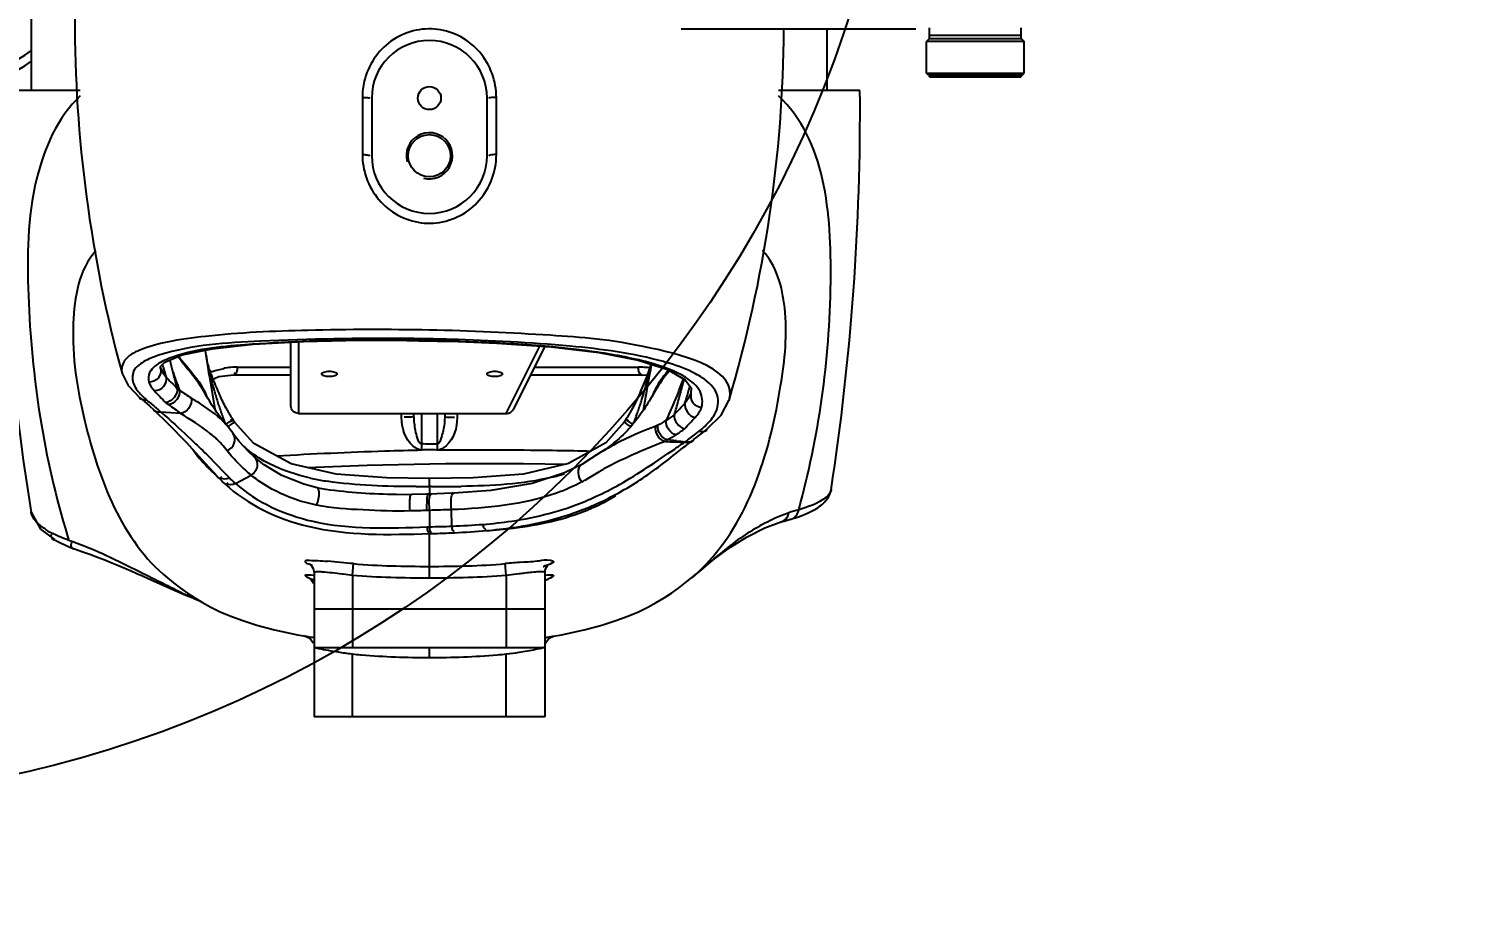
# Model space of a CAD drawing. Header units: millimetres. Extents: x 7426 to 8737, y 124 to 421.
# Drawn here: x 8496.82 to 8509.37, y 199.47 to 207.02 of the extents above; entities that cross this region are included whole.
import ezdxf

# ---------------------------------------------------------------- set-up
doc = ezdxf.new("R2010")
doc.units = ezdxf.units.MM
doc.layers.add('外形图', color=7, linetype='Continuous')
doc.layers.add('尺寸标注', color=7, linetype='Continuous')
doc.styles.add('微软雅黑', font='msyh.ttc')
doc.dimstyles.new('尺寸标注_1_30比例', dxfattribs={"dimtxt": 2.1, "dimasz": 1.7, "dimexe": 0.5, "dimexo": 0.4, "dimgap": 0.5, "dimtad": 1, "dimdec": 1, "dimlfac": 30, "dimdsep": 46, "dimtxsty": '微软雅黑', "dimcen": 0.09, "dimadec": 0, "dimazin": 0, "dimtp": 0.01, "dimtm": 0.01, "dimtfac": 1, "dimtdec": 1, "dimtofl": 0, "dimtmove": 0, "dimatfit": 3, "dimfxl": 1, "dimtolj": 1, "dimarcsym": 0})

# ---------------------------------------------------------------- blocks, each defined once
blk = doc.blocks.new('*D1306')
at = {"layer": 'Defpoints', "color": 0}
for p in [(8494.444, 210.116), (8494.444, 210.116), (8553.778, 210.116), (8436.012, 199.813), (8484.749, 187.639)]:
    blk.add_point(p, dxfattribs=at)
at = {"layer": '尺寸标注', "color": 0, "lineweight": -2, "ltscale": 10}
blk.add_arc((8494.444, 210.116), 24.479, 193.9799, 356.0201, dxfattribs=at)
at = {"layer": '尺寸标注', "color": 0}
for points in [[(8519.147, 208.407), (8518.581, 208.427), (8518.923, 210.116)], [(8470.968, 204.261), (8470.414, 204.143), (8470.338, 205.865)]]:
    blk.add_solid(points, dxfattribs=at)
at = {"layer": '尺寸标注', "color": 0, "insert": (8501.626, 188.384), "char_height": 2.1, "attachment_point": 5, "rotation": 18.2861, "style": '微软雅黑'}
blk.add_mtext('\\A1;-\\A1;170%%d', dxfattribs=at)

msp = doc.modelspace()

# ---------------------------------------------------------------- linework, layer by layer
at = {"layer": '外形图', "linetype": 'Continuous'}
for p, q in [((8496.841, 206.4873), (8496.841, 207.354)), ((8502.4743, 207.0207), (8504.5077, 207.0207)), ((8503.741, 206.4873), (8503.741, 207.0207)), ((8504.626, 206.9373), (8504.601, 206.9123)), ((8504.601, 206.6373), (8504.601, 206.9123)), ((8505.4477, 206.9123), (8504.601, 206.9123)), ((8504.626, 206.9373), (8504.626, 207.0307)), ((8504.626, 206.9373), (8505.4227, 206.9373)), ((8504.6307, 206.9663), (8505.4179, 206.9663)), ((8505.4227, 206.9373), (8505.4227, 207.0307)), ((8505.4227, 206.9373), (8505.4477, 206.9123)), ((8505.4477, 206.6373), (8505.4477, 206.9123)), ((8504.6177, 206.6207), (8504.601, 206.6373)), ((8504.601, 206.6373), (8505.4477, 206.6373)), ((8504.6177, 206.6207), (8505.431, 206.6207)), ((8504.626, 206.604), (8504.626, 206.6207)), ((8504.626, 206.604), (8505.4227, 206.604)), ((8505.4227, 206.604), (8505.4227, 206.6207)), ((8505.431, 206.6207), (8505.4477, 206.6373)), ((8497.2641, 206.4873), (8496.5579, 206.4873)), ((8499.71, 206.4264), (8499.7102, 205.9307)), ((8499.791, 206.4207), (8499.791, 205.9207)), ((8500.791, 205.9207), (8500.791, 206.4207)), ((8500.8718, 205.9307), (8500.872, 206.4264)), ((8504.0241, 206.4873), (8503.3179, 206.4873)), ((8499.091, 203.7493), (8499.091, 204.3037)), ((8499.1577, 204.3075), (8499.1577, 203.6826)), ((8500.0963, 204.3195), (8500.0954, 204.3201)), ((8500.2192, 204.3165), (8500.219, 204.3171)), ((8500.2192, 204.3165), (8500.2409, 204.3161)), ((8500.2409, 204.3161), (8500.3589, 204.3137)), ((8500.3589, 204.3137), (8500.3591, 204.3144)), ((8500.4758, 204.328), (8500.4628, 204.3284)), ((8500.4752, 204.3118), (8500.4762, 204.3124)), ((8500.9577, 203.6866), (8501.2497, 204.2689)), ((8498.3532, 204.2045), (8498.3499, 204.2345)), ((8498.4381, 203.7098), (8498.3532, 204.2045)), ((8501.2914, 204.2659), (8501.0173, 203.7194)), ((8497.6265, 204.0338), (8497.6267, 204.0331)), ((8497.9597, 204.0807), (8497.9607, 204.0764)), ((8497.9835, 204.0872), (8497.9766, 204.112)), ((8498.4668, 204.0061), (8498.5921, 204.0207)), ((8498.592, 204.0207), (8499.091, 204.0207)), ((8498.6256, 204.0873), (8499.091, 204.0873)), ((8501.1683, 204.0207), (8502.1368, 204.0207)), ((8501.2018, 204.0873), (8502.1007, 204.0873)), ((8502.1368, 204.0207), (8502.1814, 204.0163)), ((8502.2128, 204.1114), (8502.144, 203.7101)), ((8498.4131, 203.9843), (8498.4668, 204.0061)), ((8497.7811, 203.8218), (8497.7806, 203.8222)), ((8498.3433, 203.8724), (8498.357, 203.844)), ((8498.3592, 203.8351), (8498.357, 203.844)), ((8498.3718, 203.813), (8498.357, 203.844)), ((8502.225, 203.844), (8502.2113, 203.8153)), ((8502.5601, 203.8627), (8502.5593, 203.8598)), ((8502.8884, 203.7975), (8502.8888, 203.799)), ((8497.8656, 203.7504), (8497.9023, 203.7168)), ((8497.9023, 203.7168), (8498.0274, 203.5955)), ((8498.048, 203.6911), (8497.964, 203.6955)), ((8498.1333, 203.6866), (8498.048, 203.6911)), ((8499.1577, 203.6866), (8500.9577, 203.6866)), ((8500.9577, 203.6826), (8499.1577, 203.6826)), ((8500.0503, 203.6501), (8500.0503, 203.6826)), ((8500.1577, 203.6625), (8500.1577, 203.6826)), ((8500.2243, 203.4202), (8500.2243, 203.6826)), ((8500.3577, 203.6826), (8500.3577, 203.4202)), ((8500.4243, 203.6826), (8500.4243, 203.6625)), ((8500.5317, 203.6826), (8500.5317, 203.6501)), ((8500.9577, 203.6866), (8500.9577, 203.6826)), ((8498.5899, 203.629), (8498.5837, 203.6385)), ((8498.5955, 203.6058), (8498.5868, 203.5997)), ((8498.7681, 203.4251), (8498.6025, 203.6105)), ((8501.9794, 203.6105), (8501.8203, 203.4305)), ((8501.9859, 203.6196), (8501.9796, 203.6104)), ((8501.9921, 203.629), (8501.9859, 203.6196)), ((8501.9983, 203.6385), (8501.9921, 203.629)), ((8502.6103, 203.4814), (8502.6747, 203.5305)), ((8502.6747, 203.5305), (8502.6982, 203.5486)), ((8502.6975, 203.548), (8502.6982, 203.5486)), ((8498.5356, 203.3639), (8498.5141, 203.3909)), ((8498.5897, 203.5097), (8498.5892, 203.5104)), ((8498.6413, 203.4433), (8498.5897, 203.5096)), ((8499.0922, 203.2474), (8498.7681, 203.4251)), ((8501.8203, 203.4305), (8501.498, 203.2504)), ((8502.4323, 203.4479), (8502.3552, 203.4554)), ((8502.5571, 203.4399), (8502.5714, 203.4506)), ((8502.5792, 203.4567), (8502.6103, 203.4814)), ((8498.3193, 203.2869), (8498.3219, 203.2839)), ((8498.8586, 203.2402), (8498.7759, 203.3054)), ((8498.776, 203.3053), (8498.7759, 203.3054)), ((8501.6173, 203.3583), (8501.579, 203.3592)), ((8501.7787, 203.3493), (8501.7781, 203.3489)), ((8502.3632, 203.2867), (8502.3846, 203.3036)), ((8502.4273, 203.3376), (8502.47, 203.3718)), ((8502.47, 203.3718), (8502.4915, 203.3889)), ((8498.6093, 203.0788), (8498.7458, 203.1506)), ((8499.2311, 203.216), (8499.7517, 203.2373)), ((8499.7517, 203.2373), (8500.4308, 203.2509)), ((8501.6121, 203.2433), (8501.4638, 203.1694)), ((8501.6118, 203.2431), (8501.6121, 203.2433)), ((8499.3187, 203.0412), (8499.3186, 203.0412)), ((8499.3935, 203.0272), (8499.3926, 203.0273)), ((8500.291, 203.0507), (8500.2911, 203.1218)), ((8500.291, 203.0507), (8500.291, 202.9851)), ((8500.3083, 203.0507), (8500.291, 203.0507)), ((8503.7727, 203.017), (8503.7728, 203.0175)), ((8503.7728, 203.0175), (8503.7729, 203.0184)), ((8503.7729, 203.0184), (8503.7736, 203.0225)), ((8503.7736, 203.0225), (8503.7733, 203.0207)), ((8503.7736, 203.0228), (8503.7736, 203.0225)), ((8500.266, 202.9845), (8500.1389, 202.9815)), ((8500.2883, 202.9851), (8500.266, 202.9845)), ((8500.3085, 202.9857), (8500.2883, 202.9851)), ((8500.3563, 202.9875), (8500.3084, 202.9857)), ((8500.5022, 202.9936), (8500.5023, 202.9936)), ((8496.8392, 202.8281), (8496.9191, 202.6827)), ((8496.8393, 202.8273), (8496.8392, 202.8281)), ((8500.291, 202.8449), (8500.2723, 202.8438)), ((8500.291, 202.8447), (8500.291, 202.7022)), ((8500.4868, 202.7081), (8500.4835, 202.8513)), ((8501.6608, 202.867), (8501.6757, 202.8732)), ((8503.4214, 202.7679), (8503.4292, 202.7701)), ((8496.9191, 202.6827), (8497.0394, 202.5911)), ((8500.2715, 202.7015), (8500.291, 202.7022)), ((8500.291, 202.6433), (8500.3114, 202.6439)), ((8500.291, 202.2599), (8500.291, 202.6433)), ((8503.3452, 202.7468), (8503.3467, 202.7473)), ((8497.0405, 202.5904), (8497.0394, 202.5911)), ((8497.1807, 202.5238), (8497.223, 202.5078)), ((8497.223, 202.5078), (8497.2225, 202.508)), ((8499.291, 202.3056), (8499.291, 201.054)), ((8499.5344, 202.2946), (8499.5424, 202.2936)), ((8499.5424, 202.2936), (8499.6243, 202.2839)), ((8499.6243, 202.2839), (8499.6334, 202.383)), ((8499.6243, 202.2839), (8499.6243, 201.654)), ((8500.9577, 202.2839), (8500.9486, 202.383)), ((8500.9577, 202.2839), (8501.0686, 202.2971)), ((8500.9577, 202.2839), (8500.9577, 201.654)), ((8501.291, 202.3056), (8501.291, 201.054)), ((8502.5627, 202.259), (8502.5705, 202.2656)), ((8502.5643, 202.2601), (8502.6215, 202.307)), ((8502.5714, 202.2659), (8502.5643, 202.2601)), ((8497.8995, 202.2341), (8497.9894, 202.1933)), ((8497.9894, 202.1933), (8498.0395, 202.1707)), ((8498.0193, 202.2591), (8498.0193, 202.2591)), ((8499.2674, 202.2435), (8499.2852, 202.2137)), ((8502.5086, 202.2156), (8502.5627, 202.259)), ((8498.6734, 201.8884), (8498.7952, 201.8497)), ((8501.291, 201.9873), (8499.291, 201.9873)), ((8498.7952, 201.8497), (8498.949, 201.809)), ((8498.949, 201.809), (8499.1463, 201.7669)), ((8499.1463, 201.7669), (8499.2359, 201.7508)), ((8501.3461, 201.7508), (8501.4358, 201.7669)), ((8499.2131, 201.7549), (8499.2082, 201.7557)), ((8499.2082, 201.7557), (8499.2359, 201.7508)), ((8499.2165, 201.7544), (8499.2131, 201.7549)), ((8501.291, 201.654), (8499.291, 201.654)), ((8500.291, 201.5684), (8500.291, 201.654)), ((8501.3287, 201.7354), (8501.3738, 201.7557)), ((8501.3461, 201.7508), (8501.3738, 201.7557)), ((8501.3738, 201.7557), (8501.3701, 201.7551)), ((8499.6172, 201.6003), (8499.6243, 201.5994)), ((8499.6243, 201.054), (8499.6243, 201.5994)), ((8499.6943, 201.5931), (8499.7026, 201.5924)), ((8500.9577, 201.054), (8500.9577, 201.5994)), ((8501.291, 201.054), (8499.291, 201.054))]:
    msp.add_line(p, q, dxfattribs=at)
for points in [[(8497.9604, 204.0764), (8497.9588, 204.0936), (8497.9986, 204.1315), (8498.1486, 204.193), (8498.4086, 204.2466), (8498.7644, 204.2856), (8499.1984, 204.3097), (8499.6876, 204.3202), (8500.0963, 204.3195)], [(8500.0963, 204.3195), (8500.129, 204.3189), (8500.1646, 204.318), (8500.1995, 204.3169), (8500.2192, 204.3165)], [(8500.3589, 204.3137), (8500.3776, 204.3134), (8500.4143, 204.313), (8500.4522, 204.3124), (8500.4752, 204.3118)], [(8500.4752, 204.3118), (8500.8772, 204.2954), (8501.3459, 204.2621), (8501.7601, 204.2129), (8502.1016, 204.1469), (8502.3548, 204.0659), (8502.5075, 203.9785), (8502.561, 203.9079), (8502.5593, 203.8598)], [(8497.6267, 204.0331), (8497.68, 203.9275), (8497.7811, 203.8218)], [(8498.3877, 204.0199), (8498.3912, 204.028), (8498.3922, 204.0355), (8498.3908, 204.0422)], [(8502.1943, 204.0199), (8502.1908, 204.028), (8502.1897, 204.0355), (8502.1912, 204.0422)], [(8497.7806, 203.8222), (8497.8042, 203.8025), (8497.8656, 203.7504)], [(8498.4088, 203.7537), (8498.3961, 203.7737), (8498.3837, 203.7937), (8498.3717, 203.8137), (8498.36, 203.8337), (8498.3486, 203.8536), (8498.3375, 203.8735), (8498.3334, 203.8809)], [(8502.1975, 203.7927), (8502.1859, 203.7738), (8502.1739, 203.755)], [(8502.2488, 203.8811), (8502.2414, 203.8678), (8502.2309, 203.8491), (8502.22, 203.8303), (8502.2089, 203.8115), (8502.1975, 203.7927)], [(8502.6975, 203.548), (8502.8216, 203.6709), (8502.8885, 203.7976)], [(8498.4492, 203.6937), (8498.4353, 203.7137), (8498.4219, 203.7337), (8498.4088, 203.7537)], [(8498.5307, 203.588), (8498.5249, 203.5949), (8498.5088, 203.6144), (8498.4932, 203.6341), (8498.4781, 203.6539), (8498.4634, 203.6738), (8498.4492, 203.6937)], [(8502.1361, 203.6987), (8502.1229, 203.6801), (8502.1094, 203.6615), (8502.0955, 203.643), (8502.0813, 203.6247), (8502.0667, 203.6065), (8502.0518, 203.5885), (8502.0365, 203.5706), (8502.0209, 203.553), (8502.0047, 203.5356), (8501.9882, 203.5184), (8501.9711, 203.5014), (8501.9535, 203.4845), (8501.9353, 203.4679), (8501.9166, 203.4515), (8501.8973, 203.4353), (8501.8775, 203.4194), (8501.8571, 203.4038), (8501.8362, 203.3884), (8501.8148, 203.3732), (8501.7927, 203.3584), (8501.7787, 203.3493)], [(8502.1739, 203.755), (8502.1616, 203.7362), (8502.149, 203.7174), (8502.1361, 203.6987)], [(8498.0274, 203.5955), (8498.181, 203.4358), (8498.3193, 203.2869)], [(8498.5892, 203.5104), (8498.5704, 203.5366), (8498.5307, 203.5879)], [(8498.6024, 203.6104), (8498.5961, 203.6196), (8498.5899, 203.629)], [(8502.2731, 203.5838), (8502.2669, 203.5806), (8502.2609, 203.5778), (8502.2551, 203.5755)], [(8498.776, 203.3053), (8498.7251, 203.3522), (8498.6413, 203.4433)], [(8500.2243, 203.4202), (8500.2236, 203.4034), (8500.2229, 203.386), (8500.2222, 203.3684)], [(8500.3577, 203.4202), (8500.3584, 203.4034), (8500.3591, 203.386), (8500.3598, 203.3684)], [(8502.3552, 203.4554), (8502.3485, 203.4507), (8502.342, 203.4465), (8502.3356, 203.4429)], [(8502.4915, 203.3889), (8502.5132, 203.406), (8502.535, 203.423), (8502.5571, 203.4399)], [(8502.5056, 203.4356), (8502.5073, 203.4371), (8502.509, 203.4387), (8502.5108, 203.4403)], [(8501.778, 203.3489), (8501.6977, 203.2966), (8501.6118, 203.2431)], [(8501.6757, 202.8732), (8501.6993, 202.8832), (8501.723, 202.8935), (8501.7467, 202.9041), (8501.7704, 202.915), (8501.794, 202.9261), (8501.8176, 202.9376), (8501.8411, 202.9492), (8501.8646, 202.9612), (8501.888, 202.9733), (8501.9114, 202.9858), (8501.9347, 202.9985), (8501.958, 203.0115), (8501.9813, 203.0247), (8502.0046, 203.0383), (8502.0278, 203.0522), (8502.051, 203.0663), (8502.0741, 203.0808), (8502.0971, 203.0955), (8502.12, 203.1104), (8502.1428, 203.1256), (8502.1655, 203.1409), (8502.188, 203.1565), (8502.2104, 203.1722), (8502.2326, 203.1881), (8502.2547, 203.2041), (8502.2766, 203.2203), (8502.2984, 203.2367), (8502.3201, 203.2532), (8502.3417, 203.2699), (8502.3632, 203.2867)], [(8502.3846, 203.3036), (8502.406, 203.3205), (8502.4273, 203.3376)], [(8499.3186, 203.0412), (8499.2034, 203.0721), (8499.011, 203.1486), (8498.8586, 203.2402)], [(8500.2911, 203.1218), (8499.92, 203.1261), (8499.4833, 203.159), (8499.0922, 203.2474)], [(8501.498, 203.2504), (8501.1076, 203.1602), (8500.671, 203.1264), (8500.291, 203.1218)], [(8500.4308, 203.2509), (8501.1077, 203.2526), (8501.4811, 203.2465)], [(8501.4638, 203.1694), (8501.1834, 203.0783), (8500.8236, 203.0176), (8500.5023, 202.9936)], [(8499.3926, 203.0273), (8499.3305, 203.0386), (8499.3187, 203.0412)], [(8503.6431, 202.859), (8503.6576, 202.8683), (8503.6712, 202.8776), (8503.6839, 202.8871), (8503.6958, 202.8968), (8503.7069, 202.9067), (8503.7172, 202.9167), (8503.7267, 202.9271), (8503.7354, 202.9376), (8503.7433, 202.9485), (8503.7505, 202.9596), (8503.7567, 202.971), (8503.7621, 202.9825), (8503.7666, 202.9941), (8503.77, 203.0054), (8503.7727, 203.017)], [(8500.1389, 202.9815), (8500.0958, 202.981), (8500.006, 202.9815)], [(8500.5022, 202.9936), (8500.4872, 202.9929), (8500.3563, 202.9875)], [(8503.3452, 202.7468), (8503.3659, 202.7528), (8503.4214, 202.7679)], [(8503.4292, 202.7701), (8503.441, 202.7735), (8503.4663, 202.7812), (8503.4904, 202.7892), (8503.5133, 202.7974), (8503.5351, 202.8059), (8503.5557, 202.8144)], [(8503.5557, 202.8144), (8503.5753, 202.8231), (8503.5938, 202.8319), (8503.6112, 202.8409), (8503.6276, 202.8499), (8503.6431, 202.859)], [(8502.6215, 202.307), (8502.7645, 202.4245), (8502.9024, 202.5273), (8503.0452, 202.6166), (8503.1988, 202.6924), (8503.3467, 202.7473)], [(8497.0405, 202.5905), (8497.0922, 202.563), (8497.1807, 202.5238)], [(8497.2225, 202.508), (8497.2773, 202.489), (8497.3482, 202.4644), (8497.414, 202.44), (8497.4764, 202.4156), (8497.5365, 202.3911), (8497.5948, 202.3668), (8497.6512, 202.343), (8497.7048, 202.32), (8497.7557, 202.298), (8497.8046, 202.2765), (8497.8524, 202.2553), (8497.8995, 202.2341)], [(8499.2589, 202.3762), (8499.2561, 202.3777), (8499.2665, 202.3688), (8499.2844, 202.3403), (8499.291, 202.3056)], [(8501.291, 202.3055), (8501.2969, 202.3386), (8501.3145, 202.3678), (8501.3241, 202.3765)], [(8498.0193, 202.2591), (8498.0734, 202.2155), (8498.1321, 202.171), (8498.1927, 202.1281), (8498.2563, 202.0865), (8498.324, 202.0458), (8498.3971, 202.0059), (8498.4783, 201.9663), (8498.5697, 201.927), (8498.6734, 201.8884)], [(8498.0395, 202.1707), (8498.0859, 202.1499), (8498.1324, 202.1296)], [(8499.2548, 202.2548), (8499.2544, 202.2549), (8499.2674, 202.2435)], [(8502.3893, 202.1282), (8502.4499, 202.171), (8502.5086, 202.2156)], [(8498.1324, 202.1296), (8498.1788, 202.1098), (8498.225, 202.0909), (8498.2707, 202.0728), (8498.2931, 202.0643)], [(8501.4358, 201.7669), (8501.6331, 201.809), (8501.7868, 201.8497), (8501.9087, 201.8884), (8502.0123, 201.927), (8502.1038, 201.9664), (8502.185, 202.006), (8502.2581, 202.0459)], [(8502.2581, 202.0459), (8502.3258, 202.0865), (8502.3893, 202.1282)], [(8499.2082, 201.7557), (8499.2534, 201.7353), (8499.2836, 201.695)], [(8501.291, 201.6572), (8501.2985, 201.6951), (8501.3287, 201.7354)]]:
    msp.add_lwpolyline(points, dxfattribs=at)
at = {"layer": '外形图'}
msp.add_circle((8494.6063, 210.1207), 9.7901, dxfattribs=at)
at = {"layer": '外形图', "linetype": 'Continuous'}
for centre, radius in [((8500.291, 206.4207), 0.1), ((8500.291, 205.9207), 0.1833)]:
    msp.add_circle(centre, radius, dxfattribs=at)
at = {"layer": '外形图'}
msp.add_arc((8494.6243, 210.1207), 59.3333, 190, 44.357129, dxfattribs=at)
at = {"layer": '外形图', "linetype": 'Continuous'}
for centre, radius, start, end in [((8508.8832, 207.0996), 11.6667, 179.89636, 195.23505), ((8500.291, 206.4207), 0.5, 0, 180), ((8491.6988, 207.0996), 11.6667, 343.56674, 359.61067), ((8494.6243, 210.1207), 3.9655, 287.37223, 304.01565), ((8494.6243, 210.1207), 4.0428, 287.0259, 303.28023), ((8500.3208, 206.4263), 0.6109, 166.61016, 179.98881), ((8518.2239, 206.3122), 21.6667, 179.53679, 189.25566), ((8482.3581, 206.3122), 21.6667, 351.26779, 0.46321), ((8500.291, 205.9207), 0.2, 255, 195), ((8500.3136, 205.9311), 0.6034, 180.04024, 182.18471), ((8500.291, 205.9207), 0.5, 180, 0), ((8500.2614, 205.9311), 0.6104, 349.4838, 359.96136), ((8499.8523, 182.9867), 21.3348, 89.34711, 90.44619), ((8499.8287, 179.8154), 24.5212, 89.08773, 89.37686), ((8499.9905, 188.409), 15.9096, 88.67246, 89.17713), ((8499.8338, 180.1363), 24.2002, 88.9218, 89.08758), ((8499.8457, 180.7763), 23.5601, 88.75079, 88.92158), ((8499.8621, 181.5159), 22.8204, 88.49156, 88.75133), ((8499.8067, 204.386), 1.4655, 187.68007, 192.8335), ((8514.0505, 206.37), 15.8468, 187.90672, 188.53306), ((8509.3208, 207.2556), 11.7717, 195.61391, 196.03035), ((8502.3277, 205.5339), 4.514, 199.16374, 201.39649), ((8509.7715, 207.0248), 12.0791, 194.24698, 194.97138), ((8499.018, 204.2746), 0.669, 193.78725, 196.70402), ((8499.0057, 204.2709), 0.6561, 196.70287, 200.39753), ((8499.7237, 204.3679), 1.3806, 192.86498, 194.59676), ((8503.2342, 205.2813), 5.0079, 194.58852, 195.94209), ((8498.6596, 203.3292), 0.7622, 109.15845, 110.65048), ((8501.3506, 205.1462), 3.159, 200.4551, 200.81231), ((8501.1027, 205.0488), 2.8927, 200.75363, 203.888), ((8498.6328, 203.4267), 0.6611, 99.81921, 100.67118), ((8498.6286, 203.4535), 0.6339, 93.86005, 99.85405), ((8498.6258, 203.4914), 0.596, 90.01592, 93.83505), ((8502.1006, 203.2759), 0.8115, 87.15937, 89.99049), ((8502.1, 203.2641), 0.8233, 83.3484, 87.1573), ((8499.2837, 205.1261), 3.103, 337.94345, 339.55427), ((8497.1993, 205.321), 5.1616, 344.95826, 345.40027), ((8501.571, 204.2726), 0.6616, 339.61787, 345.89814), ((8500.8677, 204.3655), 1.3709, 345.39989, 346.27223), ((8502.0991, 203.2561), 0.8313, 82.23204, 83.35288), ((8500.8482, 204.3702), 1.3909, 346.27218, 347.10803), ((8486.5459, 206.3679), 15.8323, 351.46681, 351.80182), ((8500.8123, 204.3783), 1.4277, 347.11365, 349.19836), ((8501.7476, 202.083), 2.1305, 73.05726, 74.38825), ((8498.7113, 204.6753), 0.9824, 231.69923, 233.34892), ((8502.8472, 205.1716), 4.6057, 195.95169, 196.31327), ((8498.122, 205.0584), 4.2023, 342.24153, 344.12136), ((8499.5969, 204.9985), 2.7647, 336.09567, 337.95688), ((8497.4083, 205.2643), 4.9451, 344.08861, 344.9643), ((8498.2606, 205.5321), 4.5074, 337.94425, 338.72364), ((8491.5522, 206.829), 11.3121, 344.43467, 345.08892), ((8498.2099, 205.5518), 4.5617, 338.72445, 339.92304), ((8491.2446, 206.9114), 11.6304, 345.08667, 345.415), ((8491.2601, 207.2559), 11.7729, 343.26872, 343.55852), ((8499.2877, 205.13), 1.8616, 222.15102, 224.23521), ((8500.0385, 205.8596), 2.9085, 224.21415, 225.62072), ((8498.6104, 204.5689), 0.9942, 232.43593, 234.19761), ((8502.3546, 205.0257), 4.092, 196.28959, 197.76836), ((8500.7156, 204.8799), 2.4704, 203.94279, 204.74934), ((8501.7908, 204.8462), 3.5003, 197.78804, 198.483), ((8499.8647, 204.8807), 2.4722, 335.25428, 336.07733), ((8498.7957, 204.8447), 3.4955, 341.50385, 342.20762), ((8505.6948, 202.1908), 3.8435, 154.17968, 154.52408), ((8498.3393, 205.4997), 4.4223, 334.92219, 337.95013), ((8490.4458, 207.1404), 12.4615, 343.86232, 344.4204), ((8491.2584, 207.2564), 11.7746, 342.8058, 343.26872), ((8496.8167, 202.4779), 1.673, 47.75214, 48.70937), ((8496.7079, 202.3586), 1.8345, 46.78352, 47.74255), ((8496.9893, 201.7191), 2.2746, 51.9378, 59.88876), ((8501.4072, 204.7177), 3.0957, 198.47751, 199.34531), ((8501.0082, 204.5775), 2.6728, 199.3427, 200.46278), ((8500.7192, 204.4699), 2.3645, 200.4693, 201.27048), ((8499.6273, 204.3095), 1.2407, 212.05346, 212.73987), ((8500.9546, 204.3095), 1.2408, 327.26022, 327.95024), ((8499.6177, 204.5617), 2.6262, 339.29046, 340.63378), ((8499.1842, 204.7145), 3.0858, 340.62595, 341.50959), ((8500.5341, 204.398), 2.1659, 201.27328, 201.9479), ((8499.9362, 204.4417), 2.2858, 338.43816, 339.27852), ((8500.59, 206.2021), 3.3605, 306.76727, 307.06301), ((8501.8856, 204.4871), 1.2111, 307.05078, 307.94399), ((8498.023, 203.0016), 0.627, 44.7544, 47.47335), ((8499.2706, 204.0394), 0.8688, 226.14079, 231.26992), ((8502.9327, 215.4656), 12.0376, 267.15674, 267.55876), ((8503.0668, 218.6125), 15.1873, 267.55885, 267.88204), ((8506.2125, 242.5495), 39.2839, 264.47802, 264.59312), ((8499.6871, 204.4713), 1.8189, 217.2866, 218.17992), ((8499.6324, 204.4279), 1.749, 218.16897, 221.03523), ((8501.0748, 180.409), 22.9557, 88.46342, 88.64585), ((8499.5882, 204.1855), 1.3346, 224.826, 228.04998), ((8499.534, 204.1256), 1.2537, 228.06338, 231.04826), ((8500.948, 204.8344), 1.7496, 283.37189, 287.08599), ((8503.2011, 200.7572), 2.8172, 119.71204, 120.70303), ((8499.7511, 205.346), 2.2745, 257.54123, 260.54175), ((8499.8127, 205.7005), 2.6343, 260.48619, 261.06776), ((8500.305, 233.2417), 30.191, 269.7563, 269.97345), ((8500.2914, 227.6038), 24.5531, 270.0393, 270.33507), ((8500.3675, 214.8016), 11.7507, 270.3294, 270.97169), ((8500.8535, 204.4917), 1.5929, 298.52256, 299.88683), ((8500.6027, 205.4147), 2.6981, 292.56084, 294.73957), ((8501.018, 204.4244), 1.7021, 293.76232, 301.55413), ((8500.9766, 204.5147), 1.8014, 292.54604, 293.80928), ((8503.8606, 201.529), 1.3722, 109.28212, 114.63659), ((8497.39, 203.3622), 0.8052, 240.66421, 243.24623), ((8500.0027, 218.3711), 15.671, 271.05408, 271.77064), ((8499.8419, 217.6883), 15.0517, 271.78714, 272.54461), ((8503.5898, 204.6105), 6.7357, 197.1736, 197.50057), ((8495.9627, 199.172), 3.6189, 70.29069, 70.58024), ((8496.1838, 199.7891), 2.9634, 69.91974, 70.29144), ((8496.4139, 167.716), 34.8161, 84.6942, 85.06698), ((8507.4107, 131.8878), 70.7908, 95.123093, 95.237493), ((8501.0289, 203.1473), 0.8282, 287.44193, 287.90547), ((8501.0132, 204.1793), 2.4676, 308.42732, 308.9459), ((8499.4041, 204.8676), 3.0132, 244.68188, 248.08539), ((8499.5164, 202.9337), 0.7301, 251.18321, 251.8675), ((8501.0895, 202.8622), 0.6547, 288.11782, 290.1342), ((8501.1463, 202.7065), 0.489, 290.17126, 291.45991), ((8500.0451, 206.5354), 4.8525, 260.40097, 261.05014), ((8500.4918, 206.8194), 5.14, 278.98161, 279.16575), ((8500.5737, 206.3158), 4.6298, 279.15761, 279.60332), ((8500.0594, 205.1311), 3.5584, 260.96167, 261.89223), ((8500.0788, 205.2666), 3.6953, 261.89185, 262.82395), ((8500.2447, 208.1057), 6.5358, 264.55303, 265.16884), ((8500.2822, 208.5987), 7.0303, 265.2708, 270.07175), ((8500.2999, 208.5975), 7.0291, 269.92774, 274.72878), ((8500.3355, 208.1245), 6.5547, 274.75936, 275.4468), ((8500.5101, 205.2145), 3.6428, 277.05775, 278.82655)]:
    msp.add_arc(centre, radius, start, end, dxfattribs=at)
for points, knots in [([(8500.872, 206.4264), (8500.872, 206.5655), (8500.7696, 206.8537), (8500.3688, 207.0721), (8499.9259, 206.9592), (8499.7587, 206.7026), (8499.7266, 206.5678)], [0, 0, 0, 0, 0.2502464, 0.5003181, 0.7506334, 1, 1, 1, 1]), ([(8497.2643, 206.4399), (8497.0651, 206.2553), (8496.8088, 205.6553), (8496.7916, 204.3419), (8496.9463, 203.2951), (8497.1544, 202.6217)], [0, 0, 0, 0, 0.2067045, 0.4635105, 1, 1, 1, 1]), ([(8499.71, 206.4264), (8499.72, 206.4263), (8499.7301, 206.4274), (8499.7794, 206.4224), (8499.7695, 206.4216)], [0, 0, 0, 0, 0.5020324, 1, 1, 1, 1]), ([(8500.872, 206.4264), (8500.862, 206.4263), (8500.8519, 206.4274), (8500.8026, 206.4224), (8500.8125, 206.4216)], [0, 0, 0, 0, 0.502021, 1, 1, 1, 1]), ([(8503.4936, 202.8504), (8503.6666, 203.4939), (8503.84, 204.6534), (8503.7264, 206.0614), (8503.3174, 206.4402)], [0, 0, 0, 0, 0.5444696, 1, 1, 1, 1]), ([(8499.7102, 205.9307), (8499.7201, 205.9305), (8499.7307, 205.9323), (8499.7795, 205.9237), (8499.7695, 205.9224)], [0, 0, 0, 0, 0.4973553, 1, 1, 1, 1]), ([(8499.7106, 205.9081), (8499.7159, 205.7685), (8499.83, 205.483), (8500.2423, 205.2814), (8500.6812, 205.4166), (8500.8361, 205.6826), (8500.8616, 205.8197)], [0, 0, 0, 0, 0.2502222, 0.5002546, 0.7501635, 1, 1, 1, 1]), ([(8500.8718, 205.9307), (8500.8618, 205.9305), (8500.8513, 205.9323), (8500.8025, 205.9237), (8500.8125, 205.9224)], [0, 0, 0, 0, 0.4973748, 1, 1, 1, 1]), ([(8497.4006, 205.0961), (8497.2519, 204.9347), (8497.1593, 204.3828), (8497.3141, 203.4075), (8497.6251, 202.5852), (8498.0191, 202.2592)], [0, 0, 0, 0, 0.2158885, 0.4969836, 1, 1, 1, 1]), ([(8502.7142, 202.4037), (8503.0841, 202.808), (8503.3148, 203.614), (8503.4162, 204.5459), (8503.3007, 204.9693), (8503.1792, 205.0986)], [0, 0, 0, 0, 0.5759529, 0.8135758, 1, 1, 1, 1]), ([(8500.291, 204.4087), (8499.9397, 204.4151), (8499.2919, 204.4142), (8498.5342, 204.3817), (8498.0453, 204.3165), (8497.8092, 204.2528), (8497.6432, 204.1728), (8497.6166, 204.0702), (8497.6265, 204.0338)], [0, 0, 0, 0, 0.3767289, 0.6939043, 0.8138577, 0.9022343, 0.9595487, 1, 1, 1, 1]), ([(8502.8889, 203.7991), (8502.9659, 204.0604), (8502.0808, 204.3135), (8501.322, 204.3672), (8500.6402, 204.4022), (8500.291, 204.4087)], [0, 0, 0, 0, 0.297858, 0.6181164, 1, 1, 1, 1]), ([(8500.0954, 204.3352), (8499.6726, 204.3398), (8498.9599, 204.3246), (8498.2335, 204.2811), (8497.9531, 204.1927)], [0, 0, 0, 0, 0.589893, 1, 1, 1, 1]), ([(8499.6862, 204.3209), (8499.3555, 204.3183), (8498.8063, 204.2971), (8498.2454, 204.243), (8498.0373, 204.1638)], [0, 0, 0, 0, 0.5975928, 1, 1, 1, 1]), ([(8502.3209, 204.1349), (8502.0572, 204.2086), (8501.4388, 204.2879), (8500.8211, 204.3187), (8500.4758, 204.328)], [0, 0, 0, 0, 0.4421344, 1, 1, 1, 1]), ([(8502.5131, 203.9973), (8502.416, 204.0587), (8502.1504, 204.1495), (8501.4705, 204.271), (8500.8917, 204.3002), (8500.4762, 204.3124)], [0, 0, 0, 0, 0.1661315, 0.398898, 1, 1, 1, 1]), ([(8497.8313, 204.1437), (8497.7903, 204.1219), (8497.7109, 204.071), (8497.7125, 203.9733), (8497.7274, 203.9391)], [0, 0, 0, 0, 0.5543221, 1, 1, 1, 1]), ([(8498.0373, 204.1638), (8498.0162, 204.1558), (8497.9518, 204.1282), (8497.8869, 204.0845), (8497.8656, 204.0407)], [0, 0, 0, 0, 0.316145, 1, 1, 1, 1]), ([(8498.1128, 204.1782), (8498.1329, 204.15), (8498.2097, 204.0536), (8498.2907, 203.9588), (8498.3334, 203.8809)], [0, 0, 0, 0, 0.2803257, 1, 1, 1, 1]), ([(8498.1175, 204.1798), (8498.1387, 204.1517), (8498.2213, 204.0552), (8498.303, 203.955), (8498.3433, 203.8724)], [0, 0, 0, 0, 0.2773395, 1, 1, 1, 1]), ([(8497.9607, 204.0764), (8497.9669, 204.0483), (8497.9505, 203.9823), (8497.8884, 203.956), (8497.8591, 203.9567)], [0, 0, 0, 0, 0.494686, 1, 1, 1, 1]), ([(8498.6256, 204.0873), (8498.6256, 204.0719), (8498.625, 204.0549), (8498.6122, 204.0247), (8498.6015, 204.0339), (8498.599, 204.0378)], [0, 0, 0, 0, 0.6186283, 0.8112214, 1, 1, 1, 1]), ([(8499.3577, 204.0286), (8499.3577, 204.032), (8499.3639, 204.0399), (8499.3868, 204.049), (8499.4243, 204.0533), (8499.4619, 204.049), (8499.4847, 204.0399), (8499.491, 204.032), (8499.491, 204.0286)], [0, 0, 0, 0, 0.0682716, 0.1780489, 0.4999883, 0.8219373, 0.9317252, 1, 1, 1, 1]), ([(8499.491, 204.0286), (8499.491, 204.0253), (8499.4847, 204.0174), (8499.4619, 204.0083), (8499.4243, 204.004), (8499.3868, 204.0083), (8499.3639, 204.0174), (8499.3577, 204.0253), (8499.3577, 204.0286)], [0, 0, 0, 0, 0.0682704, 0.1780436, 0.4999777, 0.8219424, 0.9317308, 1, 1, 1, 1]), ([(8500.791, 204.0286), (8500.791, 204.032), (8500.7973, 204.0399), (8500.8201, 204.049), (8500.8577, 204.0533), (8500.8952, 204.049), (8500.9181, 204.0399), (8500.9243, 204.032), (8500.9243, 204.0286)], [0, 0, 0, 0, 0.0682716, 0.1780489, 0.4999883, 0.8219373, 0.9317252, 1, 1, 1, 1]), ([(8500.9243, 204.0286), (8500.9243, 204.0253), (8500.9181, 204.0174), (8500.8952, 204.0083), (8500.8577, 204.004), (8500.8201, 204.0083), (8500.7973, 204.0174), (8500.791, 204.0253), (8500.791, 204.0286)], [0, 0, 0, 0, 0.0682716, 0.1780489, 0.4999883, 0.8219373, 0.9317252, 1, 1, 1, 1]), ([(8502.1007, 204.0873), (8502.1007, 204.0719), (8502.1014, 204.0549), (8502.1142, 204.0247), (8502.1248, 204.0339), (8502.1273, 204.0378)], [0, 0, 0, 0, 0.6186248, 0.8112156, 1, 1, 1, 1]), ([(8502.3647, 204.0602), (8502.3278, 204.0176), (8502.2796, 203.9548), (8502.2446, 203.8846), (8502.235, 203.8648)], [0, 0, 0, 0, 0.7192099, 1, 1, 1, 1]), ([(8502.6552, 203.996), (8502.6365, 204.0083), (8502.5461, 204.061), (8502.447, 204.0971), (8502.3684, 204.121)], [0, 0, 0, 0, 0.2139577, 1, 1, 1, 1]), ([(8498.0068, 204.0049), (8498.0135, 203.9766), (8497.9977, 203.9106), (8497.937, 203.8812), (8497.9075, 203.8808)], [0, 0, 0, 0, 0.4961332, 1, 1, 1, 1]), ([(8502.6509, 203.7381), (8502.6642, 203.7818), (8502.651, 203.8981), (8502.5625, 203.9661), (8502.5131, 203.9973)], [0, 0, 0, 0, 0.4392591, 1, 1, 1, 1]), ([(8502.7652, 203.6785), (8502.7929, 203.7276), (8502.8157, 203.8683), (8502.7106, 203.9593), (8502.6552, 203.996)], [0, 0, 0, 0, 0.4591578, 1, 1, 1, 1]), ([(8502.5593, 203.8598), (8502.5523, 203.8331), (8502.5652, 203.7693), (8502.6225, 203.7402), (8502.6509, 203.7382)], [0, 0, 0, 0, 0.492503, 1, 1, 1, 1]), ([(8499.1577, 203.6866), (8499.1408, 203.6866), (8499.1062, 203.699), (8499.091, 203.7331), (8499.091, 203.7493)], [0, 0, 0, 0, 0.5109869, 1, 1, 1, 1]), ([(8500.2293, 203.3662), (8500.1994, 203.3673), (8500.0882, 203.4308), (8500.0503, 203.5618), (8500.0503, 203.6501)], [0, 0, 0, 0, 0.2531794, 1, 1, 1, 1]), ([(8500.1577, 203.6625), (8500.1577, 203.6546), (8500.1149, 203.6529), (8500.0943, 203.651), (8500.0738, 203.6533)], [0, 0, 0, 0, 0.278822, 1, 1, 1, 1]), ([(8500.2243, 203.4202), (8500.2033, 203.4223), (8500.1848, 203.4771), (8500.1673, 203.5534), (8500.1577, 203.6204), (8500.1577, 203.6625)], [0, 0, 0, 0, 0.2464741, 0.5077482, 1, 1, 1, 1]), ([(8500.5317, 203.6501), (8500.5317, 203.5626), (8500.4937, 203.4347), (8500.3851, 203.3673), (8500.3551, 203.3661)], [0, 0, 0, 0, 0.7447586, 1, 1, 1, 1]), ([(8500.4243, 203.6625), (8500.4243, 203.6201), (8500.4172, 203.5533), (8500.3942, 203.4787), (8500.3793, 203.4225), (8500.3577, 203.4202)], [0, 0, 0, 0, 0.4976236, 0.7447964, 1, 1, 1, 1]), ([(8500.4243, 203.6625), (8500.4243, 203.6546), (8500.4671, 203.6529), (8500.4877, 203.651), (8500.5082, 203.6533)], [0, 0, 0, 0, 0.278815, 1, 1, 1, 1]), ([(8500.9577, 203.6866), (8500.9697, 203.6859), (8500.9943, 203.6909), (8501.012, 203.709), (8501.0173, 203.7194)], [0, 0, 0, 0, 0.5096101, 1, 1, 1, 1]), ([(8498.5252, 203.5885), (8498.5378, 203.597), (8498.5451, 203.6078), (8498.5859, 203.6263), (8498.5793, 203.6302)], [0, 0, 0, 0, 0.664275, 1, 1, 1, 1]), ([(8498.5445, 203.5708), (8498.5601, 203.5816), (8498.5618, 203.5822), (8498.5968, 203.6069), (8498.5955, 203.6058)], [0, 0, 0, 0, 0.9184523, 1, 1, 1, 1]), ([(8498.5793, 203.6302), (8498.5783, 203.6308), (8498.5736, 203.6283), (8498.5701, 203.6271), (8498.5673, 203.6257)], [0, 0, 0, 0, 0.275671, 1, 1, 1, 1]), ([(8502.2551, 203.5755), (8502.1342, 203.5319), (8501.9734, 203.459), (8501.8186, 203.3748), (8501.7787, 203.3493)], [0, 0, 0, 0, 0.7304001, 1, 1, 1, 1]), ([(8502.0365, 203.5714), (8502.0227, 203.581), (8502.0136, 203.5873), (8501.9814, 203.6093), (8501.9923, 203.6017), (8501.9952, 203.5997)], [0, 0, 0, 0, 0.7072338, 0.8505041, 1, 1, 1, 1]), ([(8502.0568, 203.5885), (8502.0442, 203.597), (8502.0369, 203.6078), (8501.9961, 203.6263), (8502.0027, 203.6302)], [0, 0, 0, 0, 0.6642756, 1, 1, 1, 1]), ([(8502.0027, 203.6302), (8502.0037, 203.6308), (8502.0083, 203.6283), (8502.0119, 203.6271), (8502.0147, 203.6257)], [0, 0, 0, 0, 0.2756758, 1, 1, 1, 1]), ([(8498.5356, 203.3639), (8498.5635, 203.3743), (8498.6126, 203.419), (8498.6054, 203.4867), (8498.5895, 203.5095)], [0, 0, 0, 0, 0.5176016, 1, 1, 1, 1]), ([(8502.3356, 203.4429), (8502.2033, 203.3926), (8502.0243, 203.3168), (8501.8504, 203.23), (8501.8047, 203.204)], [0, 0, 0, 0, 0.7291461, 1, 1, 1, 1]), ([(8502.5739, 203.4471), (8502.5755, 203.448), (8502.5784, 203.4502), (8502.5809, 203.4528), (8502.582, 203.4542)], [0, 0, 0, 0, 0.5062717, 1, 1, 1, 1]), ([(8498.7458, 203.1506), (8498.7724, 203.1664), (8498.8142, 203.2187), (8498.7962, 203.2867), (8498.7758, 203.3052)], [0, 0, 0, 0, 0.5298326, 1, 1, 1, 1]), ([(8500.2293, 203.3662), (8500.121, 203.3644), (8499.7004, 203.3518), (8499.2799, 203.3343), (8498.9681, 203.315)], [0, 0, 0, 0, 0.2575823, 1, 1, 1, 1]), ([(8501.579, 203.3592), (8501.4809, 203.3614), (8501.073, 203.3675), (8500.665, 203.3703), (8500.3551, 203.3661)], [0, 0, 0, 0, 0.2404053, 1, 1, 1, 1]), ([(8501.7319, 202.9643), (8501.8028, 202.9969), (8502.041, 203.1186), (8502.2618, 203.2704), (8502.4179, 203.3771)], [0, 0, 0, 0, 0.2921201, 1, 1, 1, 1]), ([(8499.313, 202.8899), (8499.2497, 202.9034), (8499.0472, 202.9572), (8498.8582, 203.0597), (8498.7458, 203.1506)], [0, 0, 0, 0, 0.3092614, 1, 1, 1, 1]), ([(8498.5173, 203.0757), (8498.7148, 202.8918), (8499.3099, 202.6154), (8499.9395, 202.6333), (8500.291, 202.6433)], [0, 0, 0, 0, 0.4342062, 1, 1, 1, 1]), ([(8498.6093, 203.0788), (8498.7959, 202.9134), (8499.3542, 202.665), (8499.9412, 202.6904), (8500.2715, 202.7015)], [0, 0, 0, 0, 0.4301127, 1, 1, 1, 1]), ([(8499.313, 202.8899), (8499.3282, 202.9252), (8499.3396, 202.9732), (8499.3329, 203.0208), (8499.3295, 203.0289)], [0, 0, 0, 0, 0.8137492, 1, 1, 1, 1]), ([(8499.3295, 203.0289), (8499.3283, 203.0318), (8499.3256, 203.0368), (8499.321, 203.0404), (8499.3187, 203.0411)], [0, 0, 0, 0, 0.5675396, 1, 1, 1, 1]), ([(8501.6142, 203.0922), (8501.5435, 203.0538), (8501.1863, 202.8986), (8500.7904, 202.864), (8500.4835, 202.8513)], [0, 0, 0, 0, 0.2073287, 1, 1, 1, 1]), ([(8503.7733, 203.0207), (8503.7661, 202.982), (8503.6642, 202.9049), (8503.5634, 202.8696), (8503.4936, 202.8504)], [0, 0, 0, 0, 0.3518099, 1, 1, 1, 1]), ([(8500.1234, 202.8396), (8499.9879, 202.8361), (8499.7176, 202.8487), (8499.4454, 202.8618), (8499.313, 202.8899)], [0, 0, 0, 0, 0.5005071, 1, 1, 1, 1]), ([(8500.1234, 202.8396), (8500.1199, 202.8712), (8500.1239, 202.9079), (8500.1226, 202.9798), (8500.1389, 202.9814)], [0, 0, 0, 0, 0.6602895, 1, 1, 1, 1]), ([(8500.2723, 202.8441), (8500.2684, 202.8754), (8500.2714, 202.9124), (8500.272, 202.9834), (8500.2883, 202.985)], [0, 0, 0, 0, 0.6588905, 1, 1, 1, 1]), ([(8500.2929, 202.8448), (8500.2927, 202.8815), (8500.2839, 202.9262), (8500.2951, 202.9703), (8500.2989, 202.977)], [0, 0, 0, 0, 0.8254607, 1, 1, 1, 1]), ([(8500.2989, 202.977), (8500.3002, 202.9793), (8500.3026, 202.983), (8500.3066, 202.9854), (8500.3084, 202.9856)], [0, 0, 0, 0, 0.5869649, 1, 1, 1, 1]), ([(8500.4835, 202.8513), (8500.478, 202.8824), (8500.4777, 202.9224), (8500.485, 202.9912), (8500.5022, 202.9934)], [0, 0, 0, 0, 0.6468231, 1, 1, 1, 1]), ([(8500.7563, 202.7239), (8500.8397, 202.7307), (8501.1399, 202.7629), (8501.4362, 202.8394), (8501.6379, 202.9231)], [0, 0, 0, 0, 0.2770275, 1, 1, 1, 1]), ([(8500.7779, 202.669), (8500.8594, 202.6761), (8501.1597, 202.7094), (8501.4568, 202.7836), (8501.6608, 202.867)], [0, 0, 0, 0, 0.2706866, 1, 1, 1, 1]), ([(8500.7857, 202.6693), (8500.8632, 202.6746), (8501.1623, 202.7013), (8501.4614, 202.7654), (8501.6673, 202.851)], [0, 0, 0, 0, 0.2583881, 1, 1, 1, 1]), ([(8503.2886, 202.7762), (8503.1691, 202.7215), (8502.913, 202.5708), (8502.6977, 202.3687), (8502.5714, 202.2659)], [0, 0, 0, 0, 0.4465677, 1, 1, 1, 1]), ([(8503.394, 202.7853), (8503.3975, 202.7912), (8503.4034, 202.8038), (8503.4066, 202.8173), (8503.4075, 202.8241)], [0, 0, 0, 0, 0.4982157, 1, 1, 1, 1]), ([(8496.9955, 202.6602), (8496.983, 202.6676), (8496.9403, 202.6944), (8496.9001, 202.7262), (8496.8769, 202.7536)], [0, 0, 0, 0, 0.2889416, 1, 1, 1, 1]), ([(8497.0375, 202.5871), (8497.0236, 202.5932), (8497.0055, 202.6182), (8497.0166, 202.6396), (8497.0203, 202.6461)], [0, 0, 0, 0, 0.6713649, 1, 1, 1, 1]), ([(8500.2715, 202.7015), (8500.2732, 202.6884), (8500.2631, 202.6722), (8500.2874, 202.6553), (8500.2886, 202.6586)], [0, 0, 0, 0, 0.7858367, 1, 1, 1, 1]), ([(8500.2936, 202.7024), (8500.2937, 202.6892), (8500.283, 202.6727), (8500.3075, 202.6558), (8500.3088, 202.6593)], [0, 0, 0, 0, 0.7814432, 1, 1, 1, 1]), ([(8500.4868, 202.7081), (8500.489, 202.6952), (8500.4805, 202.6776), (8500.5057, 202.6627), (8500.5073, 202.6664)], [0, 0, 0, 0, 0.7608476, 1, 1, 1, 1]), ([(8500.7563, 202.7239), (8500.7592, 202.7113), (8500.7531, 202.6926), (8500.7793, 202.679), (8500.7814, 202.6833)], [0, 0, 0, 0, 0.7306975, 1, 1, 1, 1]), ([(8497.2218, 202.5054), (8497.209, 202.5082), (8497.1774, 202.521), (8497.1844, 202.5566), (8497.1916, 202.5695)], [0, 0, 0, 0, 0.4700365, 1, 1, 1, 1]), ([(8497.9912, 202.2046), (8497.9199, 202.2403), (8497.6608, 202.3713), (8497.3992, 202.4999), (8497.2012, 202.5723)], [0, 0, 0, 0, 0.2743801, 1, 1, 1, 1]), ([(8499.2558, 202.3747), (8499.2427, 202.3801), (8499.2184, 202.3816), (8499.2138, 202.4189), (8499.2725, 202.4077), (8499.3, 202.4113), (8499.3236, 202.4098)], [0, 0, 0, 0, 0.2624151, 0.3426927, 0.5650448, 1, 1, 1, 1]), ([(8501.0894, 202.3957), (8501.1405, 202.4003), (8501.2299, 202.4018), (8501.3093, 202.4231), (8501.3904, 202.3979), (8501.3394, 202.38), (8501.323, 202.3734)], [0, 0, 0, 0, 0.4591801, 0.7526275, 0.8421244, 1, 1, 1, 1]), ([(8499.2517, 202.2535), (8499.2375, 202.2593), (8499.1812, 202.2963), (8499.2632, 202.2857), (8499.2875, 202.2842)], [0, 0, 0, 0, 0.3873227, 1, 1, 1, 1]), ([(8499.2751, 202.3673), (8499.2717, 202.3685), (8499.2653, 202.3709), (8499.2589, 202.3734), (8499.2558, 202.3747)], [0, 0, 0, 0, 0.5196997, 1, 1, 1, 1]), ([(8499.291, 202.3056), (8499.291, 202.3093), (8499.3055, 202.3162), (8499.3164, 202.3151), (8499.3248, 202.315)], [0, 0, 0, 0, 0.3053433, 1, 1, 1, 1]), ([(8499.3248, 202.315), (8499.3373, 202.315), (8499.4074, 202.3105), (8499.4771, 202.3013), (8499.5344, 202.2946)], [0, 0, 0, 0, 0.1777221, 1, 1, 1, 1]), ([(8501.0686, 202.2971), (8501.0857, 202.2991), (8501.1432, 202.3057), (8501.2008, 202.3128), (8501.2414, 202.3146)], [0, 0, 0, 0, 0.297949, 1, 1, 1, 1]), ([(8501.2414, 202.3146), (8501.2537, 202.3152), (8501.2678, 202.3172), (8501.291, 202.3106), (8501.291, 202.3056)], [0, 0, 0, 0, 0.7122845, 1, 1, 1, 1]), ([(8501.323, 202.3734), (8501.317, 202.371), (8501.3039, 202.366), (8501.2906, 202.3616), (8501.2835, 202.3593)], [0, 0, 0, 0, 0.4676212, 1, 1, 1, 1]), ([(8501.2936, 202.2841), (8501.3183, 202.2857), (8501.404, 202.295), (8501.3411, 202.2577), (8501.3252, 202.2514)], [0, 0, 0, 0, 0.5901158, 1, 1, 1, 1]), ([(8499.2809, 202.2426), (8499.2757, 202.2444), (8499.2659, 202.2479), (8499.2562, 202.2516), (8499.2517, 202.2535)], [0, 0, 0, 0, 0.5302003, 1, 1, 1, 1]), ([(8499.3022, 201.6546), (8499.3117, 201.6524), (8499.3774, 201.6381), (8499.4436, 201.6259), (8499.5004, 201.6169)], [0, 0, 0, 0, 0.1449983, 1, 1, 1, 1]), ([(8501.069, 201.6149), (8501.0929, 201.6186), (8501.1631, 201.6303), (8501.233, 201.6441), (8501.279, 201.6544)], [0, 0, 0, 0, 0.3385968, 1, 1, 1, 1])]:
    msp.add_open_spline(points, degree=3, knots=knots, dxfattribs=at)
for points in [[(8500.219, 204.3171), (8500.1778, 204.3178), (8500.1366, 204.3197), (8500.0954, 204.3201)], [(8500.4762, 204.3124), (8500.4372, 204.3136), (8500.3981, 204.3135), (8500.3591, 204.3144)], [(8497.9531, 204.1927), (8497.9113, 204.1796), (8497.87, 204.1641), (8497.8313, 204.1437)], [(8498.04, 204.1485), (8498.0477, 204.1161), (8498.0559, 204.0837), (8498.0641, 204.0514)], [(8497.8656, 204.0407), (8497.8534, 204.0155), (8497.8516, 203.9839), (8497.8591, 203.9568)], [(8497.9597, 204.0806), (8497.9694, 204.0525), (8497.9872, 204.0272), (8498.0068, 204.0049)], [(8498.4094, 204.0493), (8498.4423, 204.0607), (8498.4762, 204.0699), (8498.5104, 204.0763)], [(8502.3721, 204.0558), (8502.3264, 204.0011), (8502.2832, 203.9436), (8502.2488, 203.8811)], [(8497.7274, 203.9391), (8497.7433, 203.9022), (8497.7698, 203.87), (8497.7981, 203.8414)], [(8497.8591, 203.9568), (8497.869, 203.9285), (8497.8874, 203.9031), (8497.9075, 203.8808)], [(8498.1024, 203.9042), (8498.116, 203.8535), (8498.0568, 203.783), (8498.0043, 203.7808)], [(8498.0068, 204.0049), (8498.0375, 203.9709), (8498.0695, 203.9381), (8498.102, 203.9059)], [(8497.8411, 203.8017), (8497.8193, 203.8008), (8497.7936, 203.8034), (8497.778, 203.8186)], [(8497.7981, 203.8414), (8497.8118, 203.8275), (8497.8262, 203.8143), (8497.8411, 203.8017)], [(8497.8411, 203.8017), (8497.8675, 203.7793), (8497.8946, 203.7578), (8497.9206, 203.7349)], [(8498.1248, 203.8871), (8498.1345, 203.8356), (8498.0811, 203.7658), (8498.0288, 203.7626)], [(8498.1248, 203.8871), (8498.1579, 203.8624), (8498.1936, 203.8413), (8498.2273, 203.8174)], [(8498.2273, 203.8174), (8498.2411, 203.7651), (8498.1863, 203.6883), (8498.1323, 203.6857)], [(8498.3163, 203.7622), (8498.2873, 203.7817), (8498.2577, 203.8003), (8498.2273, 203.8174)], [(8498.5285, 203.7325), (8498.5084, 203.7696), (8498.4898, 203.8074), (8498.4721, 203.8457)], [(8502.1099, 203.8458), (8502.092, 203.8071), (8502.0731, 203.7688), (8502.0528, 203.7312)], [(8502.4167, 203.6786), (8502.4473, 203.7104), (8502.4775, 203.7426), (8502.5068, 203.7757)], [(8502.5068, 203.7757), (8502.4944, 203.7261), (8502.5453, 203.6571), (8502.596, 203.651)], [(8502.5068, 203.7757), (8502.5289, 203.8014), (8502.5483, 203.8305), (8502.5596, 203.8625)], [(8497.9634, 203.6955), (8497.9412, 203.6947), (8497.9133, 203.6972), (8497.8996, 203.7147)], [(8497.9634, 203.6955), (8497.9865, 203.6767), (8498.0092, 203.6573), (8498.0316, 203.6376)], [(8498.0288, 203.7626), (8498.0637, 203.7374), (8498.0993, 203.7131), (8498.1333, 203.6866)], [(8498.5304, 203.5883), (8498.471, 203.6585), (8498.3926, 203.7109), (8498.3163, 203.7622)], [(8498.5757, 203.651), (8498.5591, 203.6776), (8498.5434, 203.7049), (8498.5285, 203.7325)], [(8502.0528, 203.7312), (8502.0381, 203.7041), (8502.0227, 203.6773), (8502.0063, 203.6511)], [(8502.4162, 203.6768), (8502.3933, 203.6585), (8502.3693, 203.6414), (8502.3447, 203.6253)], [(8502.4167, 203.6786), (8502.4025, 203.6296), (8502.4534, 203.5605), (8502.5038, 203.5528)], [(8502.5038, 203.5528), (8502.5352, 203.5849), (8502.5661, 203.6175), (8502.596, 203.651)], [(8502.596, 203.651), (8502.6188, 203.6766), (8502.639, 203.7059), (8502.6509, 203.7381)], [(8502.6796, 203.5739), (8502.7125, 203.6046), (8502.743, 203.6392), (8502.7652, 203.6785)], [(8498.0316, 203.6376), (8498.1053, 203.5727), (8498.177, 203.5055), (8498.2483, 203.438)], [(8502.3356, 203.4429), (8502.2846, 203.4516), (8502.241, 203.5258), (8502.2551, 203.5755)], [(8502.3552, 203.4554), (8502.3055, 203.4659), (8502.262, 203.5342), (8502.2731, 203.5838)], [(8502.3447, 203.6254), (8502.3216, 203.6103), (8502.2972, 203.5972), (8502.2731, 203.5838)], [(8502.4281, 203.5), (8502.3789, 203.5099), (8502.3352, 203.5761), (8502.3447, 203.6254)], [(8502.5038, 203.5528), (8502.4795, 203.5339), (8502.4541, 203.5164), (8502.4281, 203.5)], [(8502.6303, 203.5319), (8502.6473, 203.5452), (8502.6638, 203.5592), (8502.6796, 203.5739)], [(8502.6303, 203.5319), (8502.6538, 203.528), (8502.6838, 203.5278), (8502.7008, 203.5445)], [(8498.2483, 203.438), (8498.2902, 203.3983), (8498.3319, 203.3582), (8498.3728, 203.3175)], [(8498.4468, 203.4637), (8498.4291, 203.4799), (8498.4106, 203.4952), (8498.3917, 203.51)], [(8498.5141, 203.3909), (8498.4997, 203.409), (8498.4845, 203.4266), (8498.4683, 203.4431)], [(8500.3577, 203.4202), (8500.3134, 203.4182), (8500.2686, 203.4163), (8500.2249, 203.4231)], [(8502.4281, 203.5), (8502.404, 203.4849), (8502.3795, 203.4704), (8502.3552, 203.4554)], [(8502.4179, 203.3771), (8502.4469, 203.3969), (8502.476, 203.4166), (8502.5056, 203.4356)], [(8502.5056, 203.4356), (8502.5285, 203.4317), (8502.5578, 203.4311), (8502.5743, 203.4475)], [(8502.5108, 203.4403), (8502.5406, 203.4642), (8502.571, 203.4872), (8502.6015, 203.51)], [(8502.5108, 203.4403), (8502.5316, 203.4366), (8502.556, 203.4358), (8502.5739, 203.4471)], [(8498.3131, 203.2796), (8498.3598, 203.226), (8498.4101, 203.1751), (8498.4636, 203.1283)], [(8498.3219, 203.2839), (8498.3686, 203.2317), (8498.4147, 203.1787), (8498.4636, 203.1284)], [(8498.3728, 203.3175), (8498.4357, 203.2549), (8498.4948, 203.1887), (8498.5582, 203.1266)], [(8498.6417, 203.2447), (8498.6042, 203.2824), (8498.5688, 203.3223), (8498.5356, 203.3639)], [(8498.9062, 203.2477), (8498.8431, 203.2798), (8498.7823, 203.3174), (8498.7271, 203.3617)], [(8500.3598, 203.3684), (8500.314, 203.3715), (8500.268, 203.3712), (8500.2222, 203.3684)], [(8499.2604, 203.1251), (8499.1384, 203.1521), (8499.0175, 203.191), (8498.9062, 203.2477)], [(8501.6142, 203.0922), (8501.5788, 203.1279), (8501.5691, 203.2166), (8501.6119, 203.2429)], [(8501.7626, 203.1795), (8501.7241, 203.1567), (8501.6861, 203.133), (8501.6473, 203.1107)], [(8498.4636, 203.1283), (8498.4813, 203.1101), (8498.4991, 203.0919), (8498.5187, 203.0757)], [(8498.5582, 203.1266), (8498.5353, 203.1145), (8498.4868, 203.1096), (8498.4809, 203.1348)], [(8498.6093, 203.0788), (8498.5876, 203.0661), (8498.5405, 203.0586), (8498.5338, 203.0829)], [(8498.5582, 203.1266), (8498.575, 203.11), (8498.5921, 203.0935), (8498.6107, 203.0788)], [(8500.006, 202.9815), (8499.8013, 202.9852), (8499.5958, 202.9957), (8499.3935, 203.0272)], [(8500.1766, 203.0509), (8499.9185, 203.0521), (8499.6587, 203.0581), (8499.4037, 203.0981)], [(8501.3526, 203.1322), (8501.0965, 203.0711), (8500.83, 203.0572), (8500.5667, 203.0526)], [(8496.8769, 202.7536), (8496.859, 202.7746), (8496.8437, 202.8001), (8496.8393, 202.8273)], [(8500.2723, 202.8441), (8500.2226, 202.8424), (8500.1729, 202.8406), (8500.1232, 202.8399)], [(8500.4835, 202.8511), (8500.4194, 202.8484), (8500.3552, 202.8468), (8500.291, 202.8452)], [(8503.3467, 202.7472), (8503.366, 202.7535), (8503.3835, 202.768), (8503.394, 202.7853)], [(8503.4936, 202.8504), (8503.4647, 202.8424), (8503.4358, 202.834), (8503.4075, 202.8241)], [(8503.4292, 202.7701), (8503.4622, 202.7793), (8503.4899, 202.8163), (8503.4936, 202.8504)], [(8497.1659, 202.585), (8497.1187, 202.6016), (8497.0722, 202.6206), (8497.0276, 202.6432)], [(8500.4868, 202.7081), (8500.5768, 202.7116), (8500.6667, 202.7164), (8500.7563, 202.7239)], [(8500.5102, 202.6514), (8500.6021, 202.6556), (8500.694, 202.661), (8500.7857, 202.6693)], [(8499.3236, 202.4098), (8499.3517, 202.4079), (8499.3797, 202.4056), (8499.4078, 202.4032)], [(8502.5711, 202.2661), (8502.6218, 202.3087), (8502.6695, 202.3549), (8502.7142, 202.4037)], [(8499.6243, 202.2839), (8499.8458, 202.2637), (8500.0686, 202.2601), (8500.291, 202.2599)], [(8499.6334, 202.383), (8499.8518, 202.363), (8500.0717, 202.3595), (8500.291, 202.3594)], [(8500.291, 202.3594), (8500.5103, 202.3595), (8500.7302, 202.363), (8500.9486, 202.383)], [(8500.291, 202.2599), (8500.5134, 202.2601), (8500.7362, 202.2637), (8500.9577, 202.2839)], [(8498.1155, 202.1438), (8498.0738, 202.1634), (8498.0324, 202.1839), (8497.9912, 202.2046)]]:
    msp.add_open_spline(points, degree=3, dxfattribs=at)

# ---------------------------------------------------------------- dimensions: what is measured, and where the dimension line sits
at = {"layer": '尺寸标注', "ltscale": 10}
dim = msp.add_angular_dim_2l(base=(8484.7488, 187.639), line1=((8494.4443, 210.1157), (8553.7776, 210.1157)), line2=((8494.4443, 210.1157), (8436.0124, 199.8125)), text='\\A1;-<>', dimstyle='尺寸标注_1_30比例', dxfattribs=at)
dim.commit()
dim.dimension.update_dxf_attribs({"geometry": '*D1306', "text_midpoint": (8502.1248, 186.8732), "dimtype": 162})

doc.saveas('drawing.dxf')
